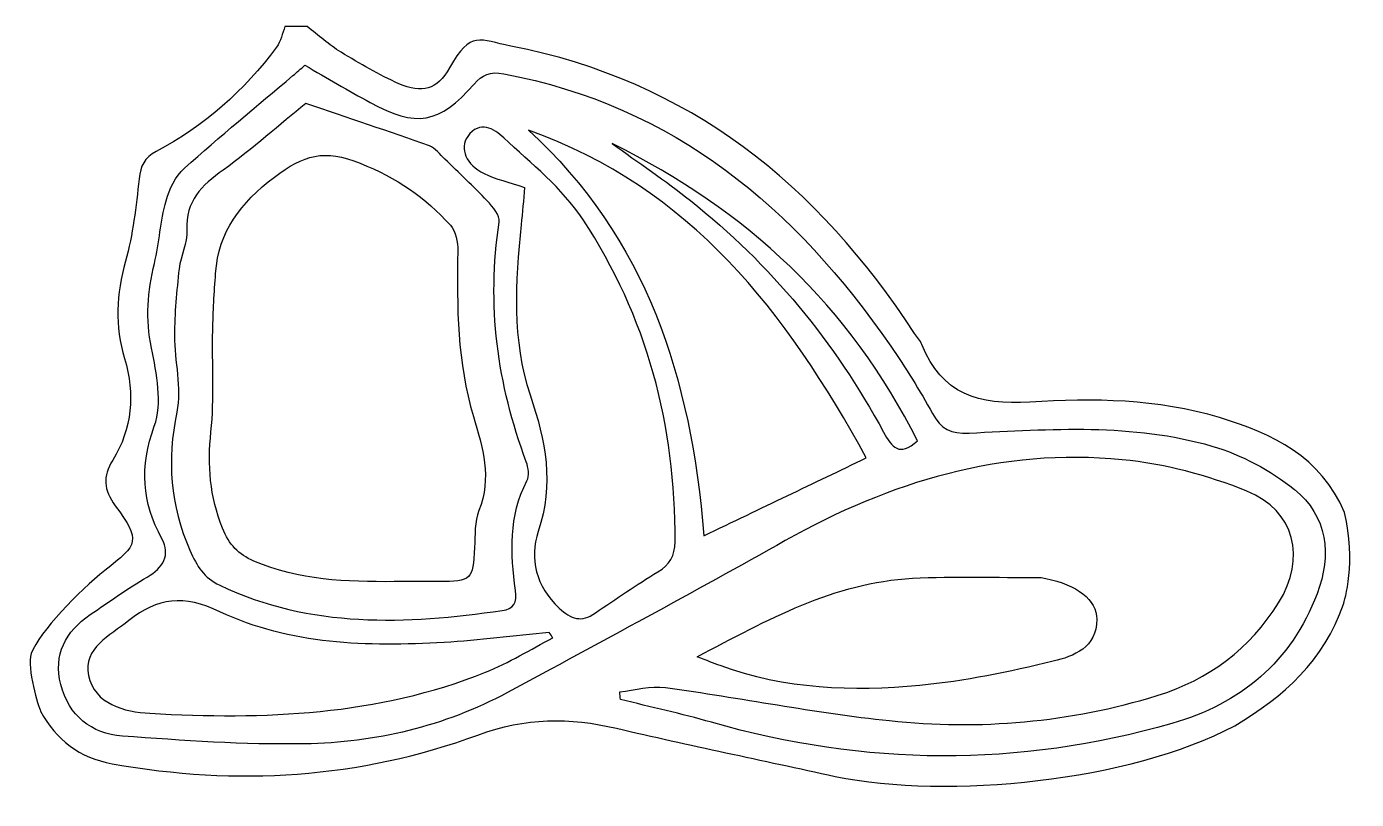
# Model space of a CAD drawing. Header units: centimetres. Extents: x -10.7 to 9.5, y -1.2 to 10.5.
import ezdxf

# ---------------------------------------------------------------- set-up
doc = ezdxf.new("R2010")
doc.units = ezdxf.units.CM
doc.header["$MEASUREMENT"] = 0
doc.layers.add('Layer 1', color=7, linetype='Continuous')

msp = doc.modelspace()

# ---------------------------------------------------------------- linework, layer by layer
at = {"layer": 'Layer 1'}
for points, knots in [([(-6.43803, 10.54878), (-6.26568, 10.41755), (-6.10275, 10.27091), (-5.91884, 10.15857), (-5.91884, 10.15857), (-5.63386, 9.9845), (-5.34414, 9.81189), (-5.03889, 9.67901), (-5.03889, 9.67901), (-4.68371, 9.52439), (-4.45749, 9.58466), (-4.26871, 9.92057), (-4.26871, 9.92057), (-3.94198, 10.50197), (-3.80638, 10.34234), (-3.33346, 10.25109), (-3.33346, 10.25109), (-0.61923, 9.72714), (1.34038, 8.14077), (2.81572, 5.87488), (2.81572, 5.87488), (2.85226, 5.81874), (2.90287, 5.76873), (2.92687, 5.70795), (2.92687, 5.70795), (3.22744, 4.94725), (3.79814, 4.78236), (4.57054, 4.83067), (4.57054, 4.83067), (5.53675, 4.8911), (6.51496, 4.88009), (7.46201, 4.59461), (7.46201, 4.59461), (8.27584, 4.34926), (9.00443, 3.99596), (9.3637, 3.15123), (9.3637, 3.15123), (9.54542, 2.39928), (9.36613, 1.80442), (9.34782, 1.75079), (9.34782, 1.75079), (9.05733, 0.89862), (8.43781, 0.34024), (7.69121, -0.09859), (7.69121, -0.09859), (6.09003, -0.94822), (3.33223, -1.22008), (1.60598, -0.87157), (1.60598, -0.87157), (0.49679, -0.62413), (-0.61668, -0.39545), (-1.72322, -0.13706), (-1.72322, -0.13706), (-2.44257, 0.03095), (-3.10585, 0.02886), (-3.83504, -0.2394), (-3.83504, -0.2394), (-5.63619, -0.90205), (-7.51018, -1.01741), (-9.40634, -0.67617), (-9.40634, -0.67617), (-9.90482, -0.58642), (-10.25719, -0.31573), (-10.49568, 0.12398), (-10.49568, 0.12398), (-10.52986, 0.187), (-10.70962, 0.77105), (-10.63983, 1.00367), (-10.63983, 1.00367), (-10.5119, 1.32932), (-9.91646, 1.95622), (-9.5189, 2.26552), (-9.5189, 2.26552), (-9.00299, 2.66684), (-8.96978, 2.71775), (-9.35925, 3.25265), (-9.35925, 3.25265), (-9.53734, 3.49728), (-9.55449, 3.69024), (-9.39735, 3.94509), (-9.39735, 3.94509), (-9.09993, 4.42735), (-9.05527, 4.95085), (-9.21772, 5.49277), (-9.21772, 5.49277), (-9.3665, 5.98886), (-9.34194, 6.47504), (-9.20293, 6.97647), (-9.20293, 6.97647), (-9.09038, 7.38247), (-9.04037, 7.80872), (-8.99603, 8.22951), (-8.99603, 8.22951), (-8.97502, 8.42882), (-8.9174, 8.54952), (-8.73552, 8.6466), (-8.73552, 8.6466), (-8.00516, 9.03641), (-7.39255, 9.56918), (-6.90209, 10.23693), (-6.90209, 10.23693), (-6.83751, 10.32482), (-6.81552, 10.44402), (-6.77377, 10.54874), (-6.77377, 10.54874), (-6.66186, 10.54878), (-6.54992, 10.54878), (-6.43803, 10.54878)], [0, 0, 0, 0, 0.03571429, 0.03571429, 0.03571429, 0.03571429, 0.07142857, 0.07142857, 0.07142857, 0.07142857, 0.10714286, 0.10714286, 0.10714286, 0.10714286, 0.14285714, 0.14285714, 0.14285714, 0.14285714, 0.17857143, 0.17857143, 0.17857143, 0.17857143, 0.21428571, 0.21428571, 0.21428571, 0.21428571, 0.25, 0.25, 0.25, 0.25, 0.28571429, 0.28571429, 0.28571429, 0.28571429, 0.32142857, 0.32142857, 0.32142857, 0.32142857, 0.35714286, 0.35714286, 0.35714286, 0.35714286, 0.39285714, 0.39285714, 0.39285714, 0.39285714, 0.42857143, 0.42857143, 0.42857143, 0.42857143, 0.46428571, 0.46428571, 0.46428571, 0.46428571, 0.5, 0.5, 0.5, 0.5, 0.53571429, 0.53571429, 0.53571429, 0.53571429, 0.57142857, 0.57142857, 0.57142857, 0.57142857, 0.60714286, 0.60714286, 0.60714286, 0.60714286, 0.64285714, 0.64285714, 0.64285714, 0.64285714, 0.67857143, 0.67857143, 0.67857143, 0.67857143, 0.71428571, 0.71428571, 0.71428571, 0.71428571, 0.75, 0.75, 0.75, 0.75, 0.78571429, 0.78571429, 0.78571429, 0.78571429, 0.82142857, 0.82142857, 0.82142857, 0.82142857, 0.85714286, 0.85714286, 0.85714286, 0.85714286, 0.89285714, 0.89285714, 0.89285714, 0.89285714, 0.92857143, 0.92857143, 0.92857143, 0.92857143, 1, 1, 1, 1]), ([(-6.46959, 9.95966), (-6.53574, 9.90293), (-6.59413, 9.85237), (-6.65308, 9.80242), (-6.65308, 9.80242), (-7.20548, 9.33429), (-7.76661, 8.87582), (-8.30437, 8.39148), (-8.30437, 8.39148), (-8.43939, 8.26982), (-8.53699, 8.07533), (-8.58586, 7.89631), (-8.58586, 7.89631), (-8.67066, 7.58569), (-8.68894, 7.25745), (-8.76255, 6.94304), (-8.76255, 6.94304), (-8.86304, 6.51378), (-8.90072, 6.09815), (-8.80806, 5.65333), (-8.80806, 5.65333), (-8.72723, 5.26553), (-8.63904, 4.81188), (-8.76472, 4.46323), (-8.76472, 4.46323), (-8.98861, 3.84207), (-8.95432, 3.30917), (-8.64727, 2.74709), (-8.64727, 2.74709), (-8.51598, 2.50677), (-8.6269, 2.30727), (-8.87206, 2.16493), (-8.87206, 2.16493), (-9.17059, 1.99157), (-9.45319, 1.79025), (-9.73886, 1.59544), (-9.73886, 1.59544), (-10.11666, 1.33782), (-10.30547, 0.98349), (-10.18913, 0.52922), (-10.18913, 0.52922), (-10.06811, 0.05649), (-9.7232, -0.22087), (-9.2511, -0.25545), (-9.2511, -0.25545), (-8.32802, -0.32313), (-7.40082, -0.38962), (-6.47671, -0.37414), (-6.47671, -0.37414), (-5.39523, -0.35599), (-4.34827, -0.11075), (-3.38606, 0.40736), (-3.38606, 0.40736), (-1.9703, 1.1697), (-0.55542, 1.93422), (0.84701, 2.7208), (0.84701, 2.7208), (2.44454, 3.61686), (4.13639, 4.13256), (5.97694, 3.95257), (5.97694, 3.95257), (6.62109, 3.88957), (7.27578, 3.71913), (7.87585, 3.47518), (7.87585, 3.47518), (8.61023, 3.1766), (8.78268, 2.45299), (8.36083, 1.77505), (8.36083, 1.77505), (7.92501, 1.07454), (7.30141, 0.60469), (6.51078, 0.36157), (6.51078, 0.36157), (5.17786, -0.04835), (3.8097, -0.1681), (2.43225, -0.02102), (2.43225, -0.02102), (1.29052, 0.10087), (0.16017, 0.32712), (-0.97839, 0.4842), (-0.97839, 0.4842), (-1.20344, 0.51524), (-1.44292, 0.44184), (-1.67575, 0.41663), (-1.67575, 0.41663), (-1.67234, 0.37829), (-1.66895, 0.33995), (-1.66559, 0.30162), (-1.66559, 0.30162), (-1.20249, 0.18663), (-0.73545, 0.08553), (-0.27698, -0.04562), (-0.27698, -0.04562), (2.05879, -0.71375), (4.39733, -0.73542), (6.73279, -0.06493), (6.73279, -0.06493), (7.77763, 0.235), (8.55352, 0.87341), (8.94645, 1.91013), (8.94645, 1.91013), (9.17161, 2.5042), (9.10576, 3.09366), (8.60069, 3.50012), (8.60069, 3.50012), (8.23763, 3.7923), (7.79273, 4.03191), (7.34567, 4.16105), (7.34567, 4.16105), (6.13634, 4.51038), (4.88589, 4.41987), (3.64732, 4.35843), (3.64732, 4.35843), (3.36625, 4.34446), (3.21753, 4.41928), (3.08765, 4.65651), (3.08765, 4.65651), (2.89495, 5.00843), (2.68212, 5.35128), (2.454, 5.68153), (2.454, 5.68153), (0.99954, 7.78693), (-0.84103, 9.34315), (-3.44069, 9.82935), (-3.44069, 9.82935), (-3.65651, 9.86975), (-3.76578, 9.81731), (-3.8944, 9.67174), (-3.8944, 9.67174), (-4.42926, 9.06645), (-4.77385, 9.00737), (-5.47761, 9.39348), (-5.47761, 9.39348), (-5.80914, 9.5754), (-6.13474, 9.7681), (-6.46959, 9.95966)], [0, 0, 0, 0, 0.02857143, 0.02857143, 0.02857143, 0.02857143, 0.05714286, 0.05714286, 0.05714286, 0.05714286, 0.08571429, 0.08571429, 0.08571429, 0.08571429, 0.11428571, 0.11428571, 0.11428571, 0.11428571, 0.14285714, 0.14285714, 0.14285714, 0.14285714, 0.17142857, 0.17142857, 0.17142857, 0.17142857, 0.2, 0.2, 0.2, 0.2, 0.22857143, 0.22857143, 0.22857143, 0.22857143, 0.25714286, 0.25714286, 0.25714286, 0.25714286, 0.28571429, 0.28571429, 0.28571429, 0.28571429, 0.31428571, 0.31428571, 0.31428571, 0.31428571, 0.34285714, 0.34285714, 0.34285714, 0.34285714, 0.37142857, 0.37142857, 0.37142857, 0.37142857, 0.4, 0.4, 0.4, 0.4, 0.42857143, 0.42857143, 0.42857143, 0.42857143, 0.45714286, 0.45714286, 0.45714286, 0.45714286, 0.48571429, 0.48571429, 0.48571429, 0.48571429, 0.51428571, 0.51428571, 0.51428571, 0.51428571, 0.54285714, 0.54285714, 0.54285714, 0.54285714, 0.57142857, 0.57142857, 0.57142857, 0.57142857, 0.6, 0.6, 0.6, 0.6, 0.62857143, 0.62857143, 0.62857143, 0.62857143, 0.65714286, 0.65714286, 0.65714286, 0.65714286, 0.68571429, 0.68571429, 0.68571429, 0.68571429, 0.71428571, 0.71428571, 0.71428571, 0.71428571, 0.74285714, 0.74285714, 0.74285714, 0.74285714, 0.77142857, 0.77142857, 0.77142857, 0.77142857, 0.8, 0.8, 0.8, 0.8, 0.82857143, 0.82857143, 0.82857143, 0.82857143, 0.85714286, 0.85714286, 0.85714286, 0.85714286, 0.88571429, 0.88571429, 0.88571429, 0.88571429, 0.91428571, 0.91428571, 0.91428571, 0.91428571, 0.94285714, 0.94285714, 0.94285714, 0.94285714, 1, 1, 1, 1]), ([(-6.45694, 9.37921), (-5.80855, 9.15789), (-5.1885, 8.9513), (-4.57342, 8.7308), (-4.57342, 8.7308), (-4.48346, 8.69855), (-4.41443, 8.60295), (-4.34059, 8.53165), (-4.34059, 8.53165), (-4.12265, 8.32115), (-3.90038, 8.11443), (-3.69395, 7.89308), (-3.69395, 7.89308), (-3.61013, 7.80317), (-3.49408, 7.66845), (-3.50919, 7.5724), (-3.50919, 7.5724), (-3.70683, 6.31534), (-3.53853, 5.10476), (-3.09874, 3.92094), (-3.09874, 3.92094), (-3.06609, 3.83297), (-3.04892, 3.70523), (-3.08869, 3.62985), (-3.08869, 3.62985), (-3.3715, 3.0938), (-3.3356, 2.52746), (-3.26305, 1.95977), (-3.26305, 1.95977), (-3.23953, 1.7757), (-3.28805, 1.68193), (-3.46823, 1.65613), (-3.46823, 1.65613), (-4.93146, 1.44698), (-6.38087, 1.38054), (-7.76779, 2.04057), (-7.76779, 2.04057), (-8.00671, 2.15426), (-8.11474, 2.33169), (-8.2211, 2.574), (-8.2211, 2.574), (-8.52307, 3.26189), (-8.57347, 3.94145), (-8.42147, 4.67664), (-8.42147, 4.67664), (-8.3449, 5.04679), (-8.45846, 5.45303), (-8.45711, 5.84284), (-8.45711, 5.84284), (-8.45592, 6.18257), (-8.42459, 6.5233), (-8.38641, 6.8613), (-8.38641, 6.8613), (-8.36403, 7.0595), (-8.25695, 7.25564), (-8.26716, 7.44852), (-8.26716, 7.44852), (-8.29066, 7.89437), (-8.04361, 8.12919), (-7.71537, 8.36456), (-7.71537, 8.36456), (-7.2639, 8.68836), (-6.84739, 9.06097), (-6.45694, 9.37921)], [0, 0, 0, 0, 0.05882353, 0.05882353, 0.05882353, 0.05882353, 0.11764706, 0.11764706, 0.11764706, 0.11764706, 0.17647059, 0.17647059, 0.17647059, 0.17647059, 0.23529412, 0.23529412, 0.23529412, 0.23529412, 0.29411765, 0.29411765, 0.29411765, 0.29411765, 0.35294118, 0.35294118, 0.35294118, 0.35294118, 0.41176471, 0.41176471, 0.41176471, 0.41176471, 0.47058824, 0.47058824, 0.47058824, 0.47058824, 0.52941176, 0.52941176, 0.52941176, 0.52941176, 0.58823529, 0.58823529, 0.58823529, 0.58823529, 0.64705882, 0.64705882, 0.64705882, 0.64705882, 0.70588235, 0.70588235, 0.70588235, 0.70588235, 0.76470588, 0.76470588, 0.76470588, 0.76470588, 0.82352941, 0.82352941, 0.82352941, 0.82352941, 0.88235294, 0.88235294, 0.88235294, 0.88235294, 1, 1, 1, 1]), ([(-3.12441, 8.09739), (-3.36478, 8.17878), (-3.56245, 8.22574), (-3.74184, 8.31109), (-3.74184, 8.31109), (-4.01457, 8.44097), (-4.12162, 8.69262), (-3.99044, 8.87563), (-3.99044, 8.87563), (-3.80878, 9.12913), (-3.58785, 8.99358), (-3.44217, 8.85684), (-3.44217, 8.85684), (-3.02122, 8.46174), (-2.55113, 8.08785), (-2.2384, 7.61441), (-2.2384, 7.61441), (-1.26076, 6.13436), (-0.82068, 4.47939), (-0.83277, 2.70361), (-0.83277, 2.70361), (-0.8342, 2.48856), (-0.91267, 2.35481), (-1.09418, 2.24458), (-1.09418, 2.24458), (-1.41824, 2.04776), (-1.73331, 1.8354), (-2.04491, 1.61905), (-2.04491, 1.61905), (-2.26044, 1.4694), (-2.41578, 1.52393), (-2.598, 1.69414), (-2.598, 1.69414), (-2.95109, 2.02386), (-3.05396, 2.44881), (-2.91682, 2.8586), (-2.91682, 2.8586), (-2.67295, 3.58739), (-2.80241, 4.23594), (-3.04054, 4.94082), (-3.04054, 4.94082), (-3.32087, 5.77071), (-3.26686, 6.65987), (-3.17651, 7.53154), (-3.17651, 7.53154), (-3.15711, 7.71837), (-3.14195, 7.90564), (-3.12441, 8.09739)], [0, 0, 0, 0, 0.07692308, 0.07692308, 0.07692308, 0.07692308, 0.15384615, 0.15384615, 0.15384615, 0.15384615, 0.23076923, 0.23076923, 0.23076923, 0.23076923, 0.30769231, 0.30769231, 0.30769231, 0.30769231, 0.38461538, 0.38461538, 0.38461538, 0.38461538, 0.46153846, 0.46153846, 0.46153846, 0.46153846, 0.53846154, 0.53846154, 0.53846154, 0.53846154, 0.61538462, 0.61538462, 0.61538462, 0.61538462, 0.69230769, 0.69230769, 0.69230769, 0.69230769, 0.76923077, 0.76923077, 0.76923077, 0.76923077, 0.84615385, 0.84615385, 0.84615385, 0.84615385, 1, 1, 1, 1]), ([(-0.39367, 2.79591), (-0.5883, 5.19912), (-1.26563, 7.33055), (-3.06721, 8.97218), (-3.06721, 8.97218), (-0.5942, 8.09517), (0.86217, 6.20191), (2.0805, 3.98044), (2.0805, 3.98044), (1.27786, 3.59619), (0.49072, 3.21934), (-0.39367, 2.79591)], [0, 0, 0, 0, 0.25, 0.25, 0.25, 0.25, 0.5, 0.5, 0.5, 0.5, 1, 1, 1, 1]), ([(-1.78872, 8.76692), (0.25802, 7.75939), (1.83343, 6.28862), (2.86078, 4.24016), (2.86078, 4.24016), (2.58276, 3.98775), (2.46605, 4.14637), (2.34479, 4.37028), (2.34479, 4.37028), (1.60091, 5.74413), (0.62505, 6.92785), (-0.59944, 7.89985), (-0.59944, 7.89985), (-0.98335, 8.20465), (-1.39163, 8.47878), (-1.78872, 8.76692)], [0, 0, 0, 0, 0.2, 0.2, 0.2, 0.2, 0.4, 0.4, 0.4, 0.4, 0.6, 0.6, 0.6, 0.6, 1, 1, 1, 1]), ([(-5.11014, 2.09619), (-4.94245, 2.09619), (-4.77475, 2.09614), (-4.60703, 2.09622), (-4.60703, 2.09622), (-4.55112, 2.09627), (-4.49527, 2.09654), (-4.43936, 2.0972), (-4.43936, 2.0972), (-3.92557, 2.10329), (-3.9135, 2.11757), (-3.88633, 2.61634), (-3.88633, 2.61634), (-3.87604, 2.80565), (-3.89017, 3.01075), (-3.82182, 3.17974), (-3.82182, 3.17974), (-3.62079, 3.67681), (-3.75851, 4.13528), (-3.90225, 4.60883), (-3.90225, 4.60883), (-4.1521, 5.43187), (-4.15731, 6.28137), (-4.14199, 7.13253), (-4.14199, 7.13253), (-4.13961, 7.26466), (-4.17258, 7.43294), (-4.25534, 7.52509), (-4.25534, 7.52509), (-4.63457, 7.94734), (-5.07774, 8.24706), (-5.62773, 8.46788), (-5.62773, 8.46788), (-6.17386, 8.68719), (-6.4863, 8.59872), (-6.93411, 8.25693), (-6.93411, 8.25693), (-7.45317, 7.86074), (-7.78408, 7.43281), (-7.83094, 6.78958), (-7.83094, 6.78958), (-7.85203, 6.49997), (-7.8688, 6.20961), (-7.8747, 5.91934), (-7.8747, 5.91934), (-7.88518, 5.40552), (-7.848, 4.88754), (-7.90132, 4.37867), (-7.90132, 4.37867), (-7.9549, 3.8672), (-7.9209, 3.3955), (-7.72527, 2.91227), (-7.72527, 2.91227), (-7.62179, 2.65663), (-7.48587, 2.51135), (-7.24775, 2.40874), (-7.24775, 2.40874), (-6.56172, 2.11317), (-5.83845, 2.09132), (-5.11014, 2.09619)], [0, 0, 0, 0, 0.0625, 0.0625, 0.0625, 0.0625, 0.125, 0.125, 0.125, 0.125, 0.1875, 0.1875, 0.1875, 0.1875, 0.25, 0.25, 0.25, 0.25, 0.3125, 0.3125, 0.3125, 0.3125, 0.375, 0.375, 0.375, 0.375, 0.4375, 0.4375, 0.4375, 0.4375, 0.5, 0.5, 0.5, 0.5, 0.5625, 0.5625, 0.5625, 0.5625, 0.625, 0.625, 0.625, 0.625, 0.6875, 0.6875, 0.6875, 0.6875, 0.75, 0.75, 0.75, 0.75, 0.8125, 0.8125, 0.8125, 0.8125, 0.875, 0.875, 0.875, 0.875, 1, 1, 1, 1]), ([(-0.49594, 0.95155), (-0.3442, 0.89321), (-0.24501, 0.85368), (-0.14481, 0.81685), (-0.14481, 0.81685), (0.84243, 0.45416), (1.86949, 0.41833), (2.89576, 0.51544), (2.89576, 0.51544), (3.5787, 0.58002), (4.25799, 0.72293), (4.92646, 0.88303), (4.92646, 0.88303), (5.23774, 0.95759), (5.5931, 1.0929), (5.59146, 1.5225), (5.59146, 1.5225), (5.59027, 1.82), (5.28722, 2.0487), (4.81634, 2.14536), (4.81634, 2.14536), (4.78364, 2.15208), (4.74996, 2.15785), (4.7167, 2.15782), (4.7167, 2.15782), (4.07165, 2.15684), (3.42511, 2.18237), (2.78191, 2.14724), (2.78191, 2.14724), (1.59237, 2.08217), (0.57719, 1.51823), (-0.49594, 0.95155)], [0, 0, 0, 0, 0.11111111, 0.11111111, 0.11111111, 0.11111111, 0.22222222, 0.22222222, 0.22222222, 0.22222222, 0.33333333, 0.33333333, 0.33333333, 0.33333333, 0.44444444, 0.44444444, 0.44444444, 0.44444444, 0.55555556, 0.55555556, 0.55555556, 0.55555556, 0.66666667, 0.66666667, 0.66666667, 0.66666667, 0.77777778, 0.77777778, 0.77777778, 0.77777778, 1, 1, 1, 1]), ([(-2.69409, 1.23894), (-3.03474, 1.06323), (-3.36383, 0.85868), (-3.71803, 0.71676), (-3.71803, 0.71676), (-5.36503, 0.05668), (-7.09239, -0.00698), (-8.83198, 0.09123), (-8.83198, 0.09123), (-9.21933, 0.11311), (-9.67494, 0.22945), (-9.76689, 0.66704), (-9.76689, 0.66704), (-9.8546, 1.08463), (-9.44076, 1.2732), (-9.15303, 1.50312), (-9.15303, 1.50312), (-8.71118, 1.85615), (-8.31853, 1.89841), (-7.76712, 1.63859), (-7.76712, 1.63859), (-6.69598, 1.13382), (-5.51877, 1.10164), (-4.34947, 1.17052), (-4.34947, 1.17052), (-3.81493, 1.20203), (-3.28251, 1.27016), (-2.74916, 1.32168), (-2.74916, 1.32168), (-2.73079, 1.29408), (-2.71246, 1.26651), (-2.69409, 1.23894)], [0, 0, 0, 0, 0.11111111, 0.11111111, 0.11111111, 0.11111111, 0.22222222, 0.22222222, 0.22222222, 0.22222222, 0.33333333, 0.33333333, 0.33333333, 0.33333333, 0.44444444, 0.44444444, 0.44444444, 0.44444444, 0.55555556, 0.55555556, 0.55555556, 0.55555556, 0.66666667, 0.66666667, 0.66666667, 0.66666667, 0.77777778, 0.77777778, 0.77777778, 0.77777778, 1, 1, 1, 1])]:
    msp.add_open_spline(points, degree=3, knots=knots, dxfattribs=at)

doc.saveas('drawing.dxf')
